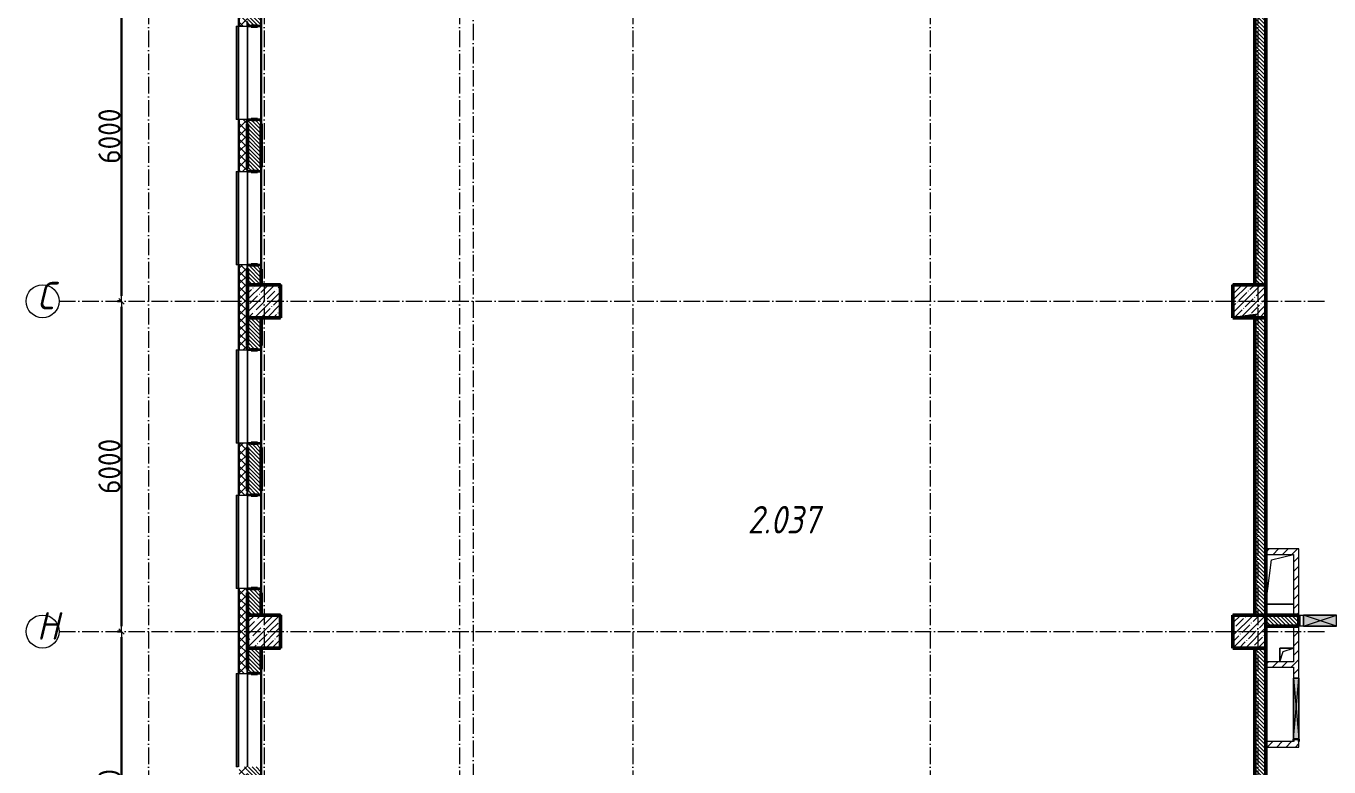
# Model space of a CAD drawing. Header units: millimetres. Extents: x -213536 to 1564669, y -45299 to 942238.
# Drawn here: x 611009 to 634677, y 593765 to 607225 of the extents above; entities that cross this region are included whole.
import ezdxf

# ---------------------------------------------------------------- set-up
doc = ezdxf.new("R2010")
doc.units = ezdxf.units.MM
doc.linetypes.add('50_200_ШТРИХ_1Т_ш5_п1_п1_', pattern=[700, 500, -100, 0, -100])
for name, color, linetype, lineweight in [('3.1) ЖБ окна 1.2 м', 102, 'Continuous', 30), ('8.1)', 2, 'Continuous', 50), ('8.2)', 3, 'Continuous', 50), ('8.3)', 5, 'Continuous', 50), ('8.4)', 6, 'Continuous', 50), ('A-____-____-DIMS', 7, 'Continuous', 9), ('A-DETL-GENF-OTLN', 7, 'Continuous', 9), ('A-FLOR-____-OTLN', 7, 'Continuous', 9), ('A-GENM-____-MCUT', 7, 'Continuous', 25), ('A-GENM-____-OTLN', 7, 'Continuous', 9), ('A-GENM-____-OTLN-1', 7, 'Continuous', 25), ('A-GLAZ-____-OTLN', 7, 'Continuous', 9), ('A-WALL-____-MCUT-2', 7, 'Continuous', 50), ('A-WALL-____-MCUT-3', 7, 'Continuous', 9), ('A-WALL-____-OTLN', 7, 'Continuous', 9), ('A-WALL-____-PATT-1', 7, 'Continuous', 9), ('A-WALL-FNSH-MCUT-1', 7, 'Continuous', 9), ('I-WALL-____-OTLN', 7, 'Continuous', 9), ('S-COLS-____-MCUT', 7, 'Continuous', 50), ('S-COLS-____-OTLN', 7, 'Continuous', 9), ('S-GRID-____-IDEN', 7, 'Continuous', 9), ('S-GRID-____-OTLN-1', 7, '50_200_ШТРИХ_1Т_ш5_п1_п1_', 9), ('Марки помещений', 7, 'Continuous', 9)]:
    doc.layers.add(name, color=color, linetype=linetype, lineweight=lineweight)
doc.layers.add('A-GLAZ-____-OTLN-1', color=7, linetype='Continuous', lineweight=9, true_color=0xc0c0c0)
doc.styles.add('ISOCPEUR_I', font='isocpeui.ttf', dxfattribs={"width": 0.9, "height": 2.5})
doc.styles.add('ISOCPEUR_I_3', font='isocpeui.ttf', dxfattribs={"width": 0.85, "height": 2.2})
doc.styles.add('СПДС', font='isocpeur.ttf', dxfattribs={"width": 0.9})
doc.dimstyles.new('Размера А3', dxfattribs={"dimtxt": 200, "dimasz": 100, "dimexe": 70, "dimexo": 100, "dimgap": 20, "dimtad": 1, "dimdec": 0, "dimrnd": 10, "dimzin": 0, "dimdsep": 46, "dimtxsty": 'СПДС', "dimblk": 'ARROWHEAD_6', "dimcen": 1, "dimclrd": 256, "dimclre": 256, "dimclrt": 256, "dimazin": 0, "dimtfac": 1, "dimtdec": 0, "dimtmove": 2, "dimatfit": 3, "dimfxl": 1, "dimtolj": 1, "dimtzin": 0, "dimarcsym": 0})
pattern_1 = [(135, (544282.637, 571544.04), (-35.35534, -35.35534), [])]
pattern_2 = [(45, (544282.64, 571544.04), (-84.85281, 84.85281), [])]

# ---------------------------------------------------------------- blocks, each defined once
blk = doc.blocks.new('BSC_Колонна _Прямоугольная - 600х600-V10-АР1_План отверстий 2 этажа в осях 1-64_А-ГГ')
at = {"layer": 'S-COLS-____-OTLN'}
h = blk.add_hatch(dxfattribs=at)
h.set_pattern_fill('FP_38', color=256, style=0, pattern_type=2)
h.set_pattern_definition([(45, (-71050, -30681.04), (-114.04925, 114.04925), []), (45, (-70935.95, -30681.04), (-114.04925, 114.04925), [201.613, -40.323, 3.353, -36.97])])
h.paths.add_polyline_path([(-300, -300), (300, -300), (300, 300), (-300, 300)], flags=0)
at = {"layer": 'S-COLS-____-MCUT'}
for p, q in [((300, 300), (-300, 300)), ((-300, 300), (-300, -300)), ((300, -300), (300, 300)), ((-300, -300), (300, -300))]:
    blk.add_line(p, q, dxfattribs=at)
blk = doc.blocks.new('BSC_Колонна _Прямоугольная - 600х600-V11-АР1_План отверстий 2 этажа в осях 1-64_А-ГГ')
at = {"layer": 'S-COLS-____-OTLN'}
h = blk.add_hatch(dxfattribs=at)
h.set_pattern_fill('FP_39', color=256, style=0, pattern_type=2)
h.set_pattern_definition([(45, (-71050, -24681.04), (-114.04925, 114.04925), []), (45, (-70935.95, -24681.04), (-114.04925, 114.04925), [201.613, -40.323, 3.353, -36.97])])
h.paths.add_polyline_path([(-300, -300), (300, -300), (300, 300), (-300, 300), (-300, 135)], flags=0)
at = {"layer": 'S-COLS-____-MCUT'}
for p, q in [((300, 300), (-300, 300)), ((-300, 300), (-300, -300)), ((300, -300), (300, 300)), ((-300, -300), (300, -300))]:
    blk.add_line(p, q, dxfattribs=at)
blk = doc.blocks.new('BSC_Колонна _Прямоугольная - 600х600-V13-АР1_План отверстий 2 этажа в осях 1-64_А-ГГ')
at = {"layer": 'S-COLS-____-OTLN'}
h = blk.add_hatch(dxfattribs=at)
h.set_pattern_fill('FP_42', color=256, style=0, pattern_type=2)
h.set_pattern_definition([(45, (-88950, -30681.04), (-114.04925, 114.04925), []), (45, (-88835.95, -30681.04), (-114.04925, 114.04925), [201.613, -40.323, 3.353, -36.97])])
h.paths.add_polyline_path([(-300, -300), (300, -300), (300, 300), (-300, 300)], flags=0)
at = {"layer": 'S-COLS-____-MCUT'}
for p, q in [((300, 300), (-300, 300)), ((-300, 300), (-300, -300)), ((300, -300), (300, 300)), ((-300, -300), (300, -300))]:
    blk.add_line(p, q, dxfattribs=at)
blk = doc.blocks.new('BSC_Колонна _Прямоугольная - 600х600-V14-АР1_План отверстий 2 этажа в осях 1-64_А-ГГ')
at = {"layer": 'S-COLS-____-OTLN'}
h = blk.add_hatch(dxfattribs=at)
h.set_pattern_fill('FP_43', color=256, style=0, pattern_type=2)
h.set_pattern_definition([(45, (-88950, -24681.04), (-114.04925, 114.04925), []), (45, (-88835.95, -24681.04), (-114.04925, 114.04925), [201.613, -40.323, 3.353, -36.97])])
h.paths.add_polyline_path([(-300, -300), (300, -300), (300, 300), (-300, 300), (-300, 135)], flags=0)
at = {"layer": 'S-COLS-____-MCUT'}
for p, q in [((300, 300), (-300, 300)), ((-300, 300), (-300, -300)), ((300, -300), (300, 300)), ((-300, -300), (300, -300))]:
    blk.add_line(p, q, dxfattribs=at)
blk = doc.blocks.new('Фахверк_СКБ_Уголок - 250_2700-27497298-АР1_План отверстий 2 этажа в осях 1-64_А-ГГ')
at = {"layer": 'A-GENM-____-MCUT'}
for p, q in [((200, 181), (125, 181)), ((125, 181), (125, 106)), ((125, 106), (131, 106)), ((131, 106), (131, 175)), ((131, 175), (200, 175)), ((200, 175), (200, 181)), ((131, -6), (125, -6)), ((125, -6), (125, -81)), ((125, -81), (200, -81)), ((131, -75), (131, -6)), ((200, -75), (131, -75)), ((200, -81), (200, -75))]:
    blk.add_line(p, q, dxfattribs=at)
blk = doc.blocks.new('AR_Отверстие прямоугольное _в плите_ - AR_Отверстие прямоугольное _в плите_-30552785-АР1_План отверстий 2 этажа в осях 1-64_А-ГГ')
at = {"layer": 'A-GENM-____-OTLN'}
for p, q in [((-250, -450), (-150, 350)), ((-150, 350), (250, 450)), ((-250, -450), (250, -450))]:
    blk.add_line(p, q, dxfattribs=at)
blk = doc.blocks.new('AR_Отверстие прямоугольное _в плите_ - AR_Отверстие прямоугольное _в плите_-V176-АР1_План отверстий 2 этажа в осях 1-64_А-ГГ')
at = {"layer": 'A-GENM-____-OTLN'}
for p, q in [((125, 125), (-125, 125)), ((-125, 125), (-125, -125)), ((-125, -125), (-63, 63)), ((-63, 63), (125, 125))]:
    blk.add_line(p, q, dxfattribs=at)
blk = doc.blocks.new('Отлив_СКБ - Отлив витража_СФТК-31883956-АР1_План отверстий 2 этажа в осях 1-64_А-ГГ')
at = {"layer": 'A-GLAZ-____-OTLN-1'}
for points in [[(0, 3), (0, 2), (1700, 3), (1700, 37), (0, 37)], [(0, 2), (0, 0), (1700, 0), (1700, 2)]]:
    blk.add_hatch(color=256, dxfattribs=at).paths.add_polyline_path(points, flags=0)
at = {"layer": 'A-GLAZ-____-OTLN'}
for p, q in [((0, 3), (0, 37)), ((1700, 37), (0, 37)), ((0, 2), (1700, 2)), ((1700, 37), (1700, 3)), ((1700, 0), (0, 0))]:
    blk.add_line(p, q, dxfattribs=at)
blk = doc.blocks.new('154_Фахверк_СКБ_Швеллер - Тип_100_3960_зеркало-V199-АР1_План отверстий 2 этажа в осях 1-64_А-ГГ')
at = {"layer": 'A-GENM-____-MCUT'}
for p, q in [((175, 50), (125, 50)), ((128, 47), (175, 47)), ((128, -47), (128, 47)), ((175, 47), (175, 50)), ((125, -50), (175, -50)), ((175, -47), (128, -47)), ((175, -50), (175, -47))]:
    blk.add_line(p, q, dxfattribs=at)
blk = doc.blocks.new('AR_Отверстие прямоугольное _в стене_ - AR_Отверстие прямоугольное _в стене__ЭОМ-36813478-АР1_План отверстий 2 этажа в осях 1-64_А-ГГ')
at = {"layer": 'A-GLAZ-____-OTLN'}
blk.add_hatch(color=256, dxfattribs=at).paths.add_polyline_path([(300, 100), (-300, 100), (-300, -100), (300, -100), (300, 65)], flags=0)
at = {"layer": 'A-DETL-GENF-OTLN'}
for p, q in [((-300, -100), (-300, 100)), ((-300, 100), (300, 100)), ((300, 100), (-300, -100)), ((-300, 100), (300, -100)), ((300, 100), (-300, 100)), ((-300, 100), (-300, -100)), ((300, 100), (300, -100)), ((300, -100), (300, 100)), ((300, -100), (-300, -100)), ((-300, -100), (300, -100))]:
    blk.add_line(p, q, dxfattribs=at)
blk = doc.blocks.new('AR_Отверстие прямоугольное _в стене_ - AR_Отверстие прямоугольное _в стене__ОВ-36943067-АР1_План отверстий 2 этажа в осях 1-64_А-ГГ')
at = {"layer": 'A-GLAZ-____-OTLN'}
blk.add_hatch(color=256, dxfattribs=at).paths.add_polyline_path([(-550, -50), (550, -50), (550, 50), (-550, 50)], flags=0)
at = {"layer": 'A-DETL-GENF-OTLN'}
for p, q in [((-550, -50), (-550, 50)), ((-550, 50), (550, 50)), ((550, 50), (-550, -50)), ((-550, 50), (550, -50)), ((550, 50), (-550, 50)), ((-550, 50), (-550, -50)), ((550, 50), (550, -50)), ((550, -50), (550, 50)), ((550, -50), (-550, -50)), ((-550, -50), (550, -50))]:
    blk.add_line(p, q, dxfattribs=at)
blk = doc.blocks.new('Ось сетки - Круг_Ø6_00__ISO-2_5_0_9K_-25732049-АР1_План отверстий 2 этажа в осях 1-64_А-ГГ')
at = {"layer": 'S-GRID-____-IDEN'}
blk.add_circle((0, 0), 3, dxfattribs=at)
blk = doc.blocks.new('ARROWHEAD_6')
at = {"color": 0, "linetype": 'Continuous'}
for p, q in [((0, 0), (-1, 0)), ((-0.5, -0.5), (0.5, 0.5))]:
    blk.add_line(p, q, dxfattribs=at)
blk = doc.blocks.new('*D5499')
at = {"layer": 'A-____-____-DIMS', "lineweight": -2, "transparency": 16777216}
for p, q in [((52875, 495697), (52799, 495697)), ((52869, 495597), (52869, 489797)), ((52875, 489697), (52799, 489697))]:
    blk.add_line(p, q, dxfattribs=at)
at = {"layer": 'Defpoints', "color": 0, "lineweight": 30, "transparency": 16777216}
for p in [(52975, 495697), (52869, 489697), (52975, 489697)]:
    blk.add_point(p, dxfattribs=at)
at = {"layer": 'A-____-____-DIMS', "lineweight": -2, "transparency": 16777216, "xscale": 100, "yscale": 100, "zscale": 100}
for p, rotation in [((52869, 495697), 90), ((52869, 489697), 270)]:
    blk.add_blockref('ARROWHEAD_6', p, dxfattribs=dict(at, rotation=rotation))
at = {"layer": 'A-____-____-DIMS', "transparency": 16777216, "insert": (52649, 492697), "char_height": 400, "attachment_point": 5, "rotation": 90, "style": 'СПДС'}
blk.add_mtext('\\A1;6000', dxfattribs=at)
blk = doc.blocks.new('*D5500')
at = {"layer": 'A-____-____-DIMS', "lineweight": -2, "transparency": 16777216}
for p, q in [((52875, 489697), (52799, 489697)), ((52869, 489597), (52869, 483797)), ((52875, 483697), (52799, 483697))]:
    blk.add_line(p, q, dxfattribs=at)
at = {"layer": 'Defpoints', "color": 0, "lineweight": 30, "transparency": 16777216}
for p in [(52975, 489697), (52869, 483697), (52975, 483697)]:
    blk.add_point(p, dxfattribs=at)
at = {"layer": 'A-____-____-DIMS', "lineweight": -2, "transparency": 16777216, "xscale": 100, "yscale": 100, "zscale": 100}
for p, rotation in [((52869, 489697), 90), ((52869, 483697), 270)]:
    blk.add_blockref('ARROWHEAD_6', p, dxfattribs=dict(at, rotation=rotation))
at = {"layer": 'A-____-____-DIMS', "transparency": 16777216, "insert": (52649, 486697), "char_height": 400, "attachment_point": 5, "rotation": 90, "style": 'СПДС'}
blk.add_mtext('\\A1;6000', dxfattribs=at)
blk = doc.blocks.new('*D5501')
at = {"layer": 'A-____-____-DIMS', "lineweight": -2, "transparency": 16777216}
for p, q in [((52875, 483697), (52799, 483697)), ((52869, 483597), (52869, 477797)), ((52875, 477697), (52799, 477697))]:
    blk.add_line(p, q, dxfattribs=at)
at = {"layer": 'Defpoints', "color": 0, "lineweight": 30, "transparency": 16777216}
for p in [(52975, 483697), (52869, 477697), (52975, 477697)]:
    blk.add_point(p, dxfattribs=at)
at = {"layer": 'A-____-____-DIMS', "lineweight": -2, "transparency": 16777216, "xscale": 100, "yscale": 100, "zscale": 100}
for p, rotation in [((52869, 483697), 90), ((52869, 477697), 270)]:
    blk.add_blockref('ARROWHEAD_6', p, dxfattribs=dict(at, rotation=rotation))
at = {"layer": 'A-____-____-DIMS', "transparency": 16777216, "insert": (52649, 480697), "char_height": 400, "attachment_point": 5, "rotation": 90, "style": 'СПДС'}
blk.add_mtext('\\A1;6000', dxfattribs=at)
blk = doc.blocks.new('2этаж')
at = {"layer": 'S-GRID-____-OTLN-1', "color": 251, "ltscale": 0.6, "true_color": 0x636466}
for p, q in [((53358.3, 508896.9), (53358.3, 454533.3)), ((55458.3, 508896.9), (55458.3, 454750.2)), ((59008.3, 508896.9), (59008.3, 470347)), ((62158.3, 508896.9), (62158.3, 467585.8)), ((67558.3, 508896.9), (67558.3, 470838.7)), ((73508.3, 508896.9), (73508.3, 454533.3)), ((59258.3, 508602.1), (59258.3, 470347)), ((51735.1, 489697), (74727.1, 489697)), ((51735.1, 483697), (74727.1, 483697))]:
    blk.add_line(p, q, dxfattribs=at)
at = {"layer": 'S-GRID-____-IDEN', "char_height": 500, "attachment_point": 1, "style": 'ISOCPEUR_I'}
for s, insert, width in [('\\fISOCPEUR|b0|i1|c204|p34|;\\W.9;С', (51341.6, 490049.4), 202.025), ('\\fISOCPEUR|b0|i1|c204|p34|;\\W.9;Н', (51332.6, 484049.4), 223.671)]:
    blk.add_mtext(s, dxfattribs=dict(at, insert=insert, width=width))
at = {"layer": 'A-____-____-DIMS'}
for base, p1, p2, picture, middle in [((52868.7, 489697), (52974.8, 495697), (52974.8, 489697), '*D5499', (52648.7, 492697)), ((52868.7, 483697), (52974.8, 489697), (52974.8, 483697), '*D5500', (52648.7, 486697)), ((52868.7, 477697), (52974.8, 483697), (52974.8, 477697), '*D5501', (52648.7, 480697))]:
    dim = blk.add_linear_dim(base=base, p1=p1, p2=p2, angle=90, dimstyle='Размера А3', override={"dimtxt": 400}, dxfattribs=at)
    dim.commit()
    dim.dimension.update_dxf_attribs({"geometry": picture, "text_midpoint": middle})

msp = doc.modelspace()

# ---------------------------------------------------------------- hatches: boundary and pattern name
at = {"layer": 'A-WALL-____-PATT-1'}
h = msp.add_hatch(dxfattribs=at)
h.set_pattern_fill('FP_1', color=256, style=0, pattern_type=2)
h.set_pattern_definition([(45, (544282.64, 571544.04), (-70.71068, 70.71068), []), (135, (544282.64, 571544.04), (-70.71068, -70.71068), [])])
h.paths.add_polyline_path([(614882.6, 583875.1), (615032.6, 583875.1), (615032.6, 585170.1), (615026.6, 585170.1), (615026.6, 585245.1), (614882.6, 585245.1)], flags=0)
h.paths.add_polyline_path([(615026.6, 586945.1), (615026.6, 587020.1), (615032.6, 587020.1), (615032.6, 587810.1), (615026.6, 587810.1), (615026.6, 587885.1), (614882.6, 587885.1), (614882.6, 586945.1), (614967.5, 586945.1)], flags=0)
h.paths.add_polyline_path([(614967.5, 589585.1), (615026.6, 589585.1), (615026.6, 589660.1), (615032.6, 589660.1), (615032.6, 591050.1), (615026.6, 591050.1), (615026.6, 591125.1), (614882.6, 591125.1), (614882.6, 589585.1)], flags=0)
h.paths.add_polyline_path([(615026.6, 592825.1), (615026.6, 592900.1), (615032.6, 592900.1), (615032.6, 593690.1), (615026.6, 593690.1), (615026.6, 593765.1), (614882.6, 593765.1), (614882.6, 592825.1), (614967.5, 592825.1)], flags=0)
h.paths.add_polyline_path([(614967.5, 595465.1), (615026.6, 595465.1), (615026.6, 595540.1), (615032.6, 595540.1), (615032.6, 596930.1), (615026.6, 596930.1), (615026.6, 597005.1), (614882.6, 597005.1), (614882.6, 595465.1)], flags=0)
h.paths.add_polyline_path([(614967.5, 598705.1), (615026.6, 598705.1), (615026.6, 598780.1), (615032.6, 598780.1), (615032.6, 599570.1), (615026.6, 599570.1), (615026.6, 599645.1), (614882.6, 599645.1), (614882.6, 598705.1)], flags=0)
h.paths.add_polyline_path([(615026.6, 601345.1), (615026.6, 601420.1), (615032.6, 601420.1), (615032.6, 602810.1), (615026.6, 602810.1), (615026.6, 602885.1), (614882.6, 602885.1), (614882.6, 601345.1), (614967.5, 601345.1)], flags=0)
h.paths.add_polyline_path([(615026.6, 604585.1), (615026.6, 604660.1), (615032.6, 604660.1), (615032.6, 605450.1), (615026.6, 605450.1), (615026.6, 605525.1), (614882.6, 605525.1), (614882.6, 604585.1), (614967.5, 604585.1)], flags=0)
h.paths.add_polyline_path([(614967.5, 607225.1), (615026.6, 607225.1), (615026.6, 607300.1), (615032.6, 607300.1), (615032.6, 608690.1), (615026.6, 608690.1), (615026.6, 608765.1), (614882.6, 608765.1), (614882.6, 607225.1)], flags=0)
h.paths.add_polyline_path([(614967.5, 610465.1), (615026.6, 610465.1), (615026.6, 610540.1), (615032.6, 610540.1), (615032.6, 611330.1), (615026.6, 611330.1), (615026.6, 611405.1), (614882.6, 611405.1), (614882.6, 610465.1)], flags=0)
h.paths.add_polyline_path([(615026.6, 613105.1), (615026.6, 613180.1), (615032.6, 613180.1), (615032.6, 614625.1), (614882.6, 614625.1), (614882.6, 613105.1), (614967.5, 613105.1)], flags=0)
h = msp.add_hatch(dxfattribs=at)
h.set_pattern_fill('FP_6', color=256, style=0, pattern_type=2)
h.set_pattern_definition(pattern_1)
h.paths.add_polyline_path([(615282.6, 602525.1), (615282.6, 602879.1), (615213.6, 602879.1), (615213.6, 602885.1), (615101.6, 602885.1), (615101.6, 602879.1), (615032.6, 602879.1), (615032.6, 602525.1), (615213.6, 602525.1)], flags=0)
h.paths.add_polyline_path([(615101.6, 604585.1), (615213.6, 604585.1), (615213.6, 604591.1), (615282.6, 604591.1), (615282.6, 605519.1), (615213.6, 605519.1), (615213.6, 605525.1), (615101.6, 605525.1), (615101.6, 605519.1), (615032.6, 605519.1), (615032.6, 604591.1), (615101.6, 604591.1)], flags=0)
h.paths.add_polyline_path([(615213.6, 607225.1), (615213.6, 607231.1), (615282.6, 607231.1), (615282.6, 607925.1), (615032.6, 607925.1), (615032.6, 607231.1), (615101.6, 607231.1), (615101.6, 607225.1)], flags=0)
h = msp.add_hatch(dxfattribs=at)
h.set_pattern_fill('FP_6', color=256, style=0, pattern_type=2)
h.set_pattern_definition(pattern_1)
h.paths.add_polyline_path([(633532.6, 602525.1), (633532.6, 607925.1), (633332.6, 607925.1), (633332.6, 602525.1)], flags=0)
h = msp.add_hatch(dxfattribs=at)
h.set_pattern_fill('FP_6', color=256, style=0, pattern_type=2)
h.set_pattern_definition(pattern_1)
h.paths.add_polyline_path([(615101.6, 596525.1), (615282.6, 596525.1), (615282.6, 596999.1), (615213.6, 596999.1), (615213.6, 597005.1), (615101.6, 597005.1), (615101.6, 596999.1), (615032.6, 596999.1), (615032.6, 596525.1)], flags=0)
h.paths.add_polyline_path([(615101.6, 598705.1), (615213.6, 598705.1), (615213.6, 598711.1), (615282.6, 598711.1), (615282.6, 599639.1), (615213.6, 599639.1), (615213.6, 599645.1), (615101.6, 599645.1), (615101.6, 599639.1), (615032.6, 599639.1), (615032.6, 598711.1), (615101.6, 598711.1)], flags=0)
h.paths.add_polyline_path([(615213.6, 601345.1), (615213.6, 601351.1), (615282.6, 601351.1), (615282.6, 601925.1), (615032.6, 601925.1), (615032.6, 601351.1), (615101.6, 601351.1), (615101.6, 601345.1)], flags=0)
h = msp.add_hatch(dxfattribs=at)
h.set_pattern_fill('FP_6', color=256, style=0, pattern_type=2)
h.set_pattern_definition(pattern_1)
h.paths.add_polyline_path([(633532.6, 596525.1), (633532.6, 601925.1), (633332.6, 601925.1), (633332.6, 596525.1)], flags=0)
h = msp.add_hatch(dxfattribs=at)
h.set_pattern_fill('FP_4', color=256, style=0, pattern_type=2)
h.set_pattern_definition(pattern_2)
h.paths.add_polyline_path([(634032.6, 597625.1), (634132.6, 597625.1), (634132.6, 597725.1), (633532.6, 597725.1), (633532.6, 597625.1)], flags=0)
h = msp.add_hatch(dxfattribs=at)
h.set_pattern_fill('FP_4', color=256, style=0, pattern_type=2)
h.set_pattern_definition(pattern_2)
h.paths.add_polyline_path([(634132.6, 596525.1), (634132.6, 597625.1), (634032.6, 597625.1), (634032.6, 596525.1)], flags=0)
h = msp.add_hatch(dxfattribs=at)
h.set_pattern_fill('FP_6', color=256, style=0, pattern_type=2)
h.set_pattern_definition(pattern_1)
h.paths.add_polyline_path([(634132.6, 596325.1), (634132.6, 596525.1), (633532.6, 596525.1), (633532.6, 596325.1)], flags=0)
h = msp.add_hatch(dxfattribs=at)
h.set_pattern_fill('FP_4', color=256, style=0, pattern_type=2)
h.set_pattern_definition(pattern_2)
h.paths.add_polyline_path([(634035.6, 594225.1), (634129.6, 594225.1), (634129.2, 594272.1), (634035.6, 594272.1)], flags=0)
h.paths.add_polyline_path([(634032.6, 595375.1), (634132.6, 595375.1), (634132.6, 596325.1), (634032.6, 596325.1), (634032.6, 595575.1)], flags=0)
h = msp.add_hatch(dxfattribs=at)
h.set_pattern_fill('FP_6', color=256, style=0, pattern_type=2)
h.set_pattern_definition(pattern_1)
h.paths.add_polyline_path([(615282.6, 590525.1), (615282.6, 591119.1), (615213.6, 591119.1), (615213.6, 591125.1), (615101.6, 591125.1), (615101.6, 591119.1), (615032.6, 591119.1), (615032.6, 590525.1), (615101.6, 590525.1)], flags=0)
h.paths.add_polyline_path([(615213.6, 592825.1), (615213.6, 592831.1), (615282.6, 592831.1), (615282.6, 593759.1), (615213.6, 593759.1), (615213.6, 593765.1), (615101.6, 593765.1), (615101.6, 593759.1), (615032.6, 593759.1), (615032.6, 592831.1), (615101.6, 592831.1), (615101.6, 592825.1)], flags=0)
h.paths.add_polyline_path([(615213.6, 595465.1), (615213.6, 595471.1), (615282.6, 595471.1), (615282.6, 595925.1), (615032.6, 595925.1), (615032.6, 595471.1), (615101.6, 595471.1), (615101.6, 595465.1)], flags=0)
h = msp.add_hatch(dxfattribs=at)
h.set_pattern_fill('FP_6', color=256, style=0, pattern_type=2)
h.set_pattern_definition(pattern_1)
h.paths.add_polyline_path([(633532.6, 590525.1), (633532.6, 595925.1), (633332.6, 595925.1), (633332.6, 590525.1)], flags=0)
h = msp.add_hatch(dxfattribs=at)
h.set_pattern_fill('FP_4', color=256, style=0, pattern_type=2)
h.set_pattern_definition(pattern_2)
h.paths.add_polyline_path([(634032.6, 595575.1), (634032.6, 595675.1), (633532.6, 595675.1), (633532.6, 595575.1)], flags=0)
h = msp.add_hatch(dxfattribs=at)
h.set_pattern_fill('FP_4', color=256, style=0, pattern_type=2)
h.set_pattern_definition(pattern_2)
h.paths.add_polyline_path([(634132.6, 594125.1), (634132.6, 594225.1), (633532.6, 594225.1), (633532.6, 594125.1), (634035.6, 594125.1)], flags=0)

# ---------------------------------------------------------------- linework, layer by layer
at = {"layer": '8.1)', "lineweight": 30}
for points in [[(615282.6, 590525.1), (615282.6, 595925.1), (615632.6, 595925.1), (615632.6, 596525.1), (615282.6, 596525.1), (615282.6, 601925.1), (615632.6, 601925.1), (615632.6, 602525.1), (615282.6, 602525.1), (615282.6, 607925.1)], [(633332.6, 607925.1), (633332.6, 602525.1), (632932.6, 602525.1), (632932.6, 601925.1), (633337.6, 601980.9), (633332.6, 596525.1), (632932.6, 596525.4), (632932.6, 595925.1), (633332.6, 595925.1), (633332.6, 590525.1)]]:
    msp.add_lwpolyline(points, dxfattribs=at)
at = {"layer": '8.2)', "lineweight": 30}
for points in [[(615632.6, 584125.1), (615632.6, 584475.1), (615282.6, 584475.1), (615282.6, 589925.1), (615632.6, 589925.1), (615632.6, 590525.1), (615282.6, 590525.1), (615282.6, 595925.1), (615632.6, 595925.1), (615632.6, 596525.1), (615282.6, 596525.1), (615282.6, 601925.1), (615632.6, 601925.1), (615632.6, 602525.1), (615282.6, 602525.1), (615282.6, 607925.1), (615632.6, 607925.1), (615632.6, 608525.1), (615282.6, 608525.1), (615282.6, 613875.1), (615632.6, 613875.1), (615632.6, 614225.1)], [(633332.6, 602525.1), (632932.6, 602525.1), (632932.6, 601925.1), (633337.6, 601980.9)], [(633332.6, 596525.1), (632932.6, 596525.4), (632932.6, 595925.1), (633332.6, 595925.1)]]:
    msp.add_lwpolyline(points, dxfattribs=at)
at = {"layer": '8.3)', "lineweight": 30}
for p, q in [((633332.6, 607925.1), (633332.6, 602525.1)), ((615282.6, 604769.7), (615282.6, 605667.6)), ((615282.6, 602525.1), (615282.6, 602917.1)), ((615282.6, 601551.3), (615282.6, 601925.1)), ((633337.6, 601980.9), (633332.6, 596525.1)), ((615282.6, 598800.8), (615282.6, 599698.8)), ((615282.6, 596525.1), (615282.6, 596948.3)), ((615282.6, 595548), (615282.6, 595925.1)), ((633332.6, 595925.1), (633332.6, 590525.1))]:
    msp.add_line(p, q, dxfattribs=at)
at = {"layer": '8.4)', "lineweight": 30}
for points in [[(615282.6, 590525.1), (615282.6, 595925.1), (615632.6, 595925.1), (615632.6, 596525.1), (615282.6, 596525.1), (615282.6, 601925.1), (615632.6, 601925.1), (615632.6, 602525.1), (615282.6, 602525.1), (615282.6, 607925.1)], [(633332.6, 607925.1), (633332.6, 602525.1), (632932.6, 602525.1), (632932.6, 601925.1), (633337.6, 601980.9), (633332.6, 596525.1), (632932.6, 596525.4), (632932.6, 595925.1), (633332.6, 595925.1), (633332.6, 590525.1)]]:
    msp.add_lwpolyline(points, dxfattribs=at)
at = {"layer": 'A-FLOR-____-OTLN'}
for p, q in [((634032.6, 596725.1), (633532.6, 596725.1)), ((633782.6, 595925.1), (634032.6, 595925.1)), ((633782.6, 595675.1), (633782.6, 595925.1))]:
    msp.add_line(p, q, dxfattribs=at)
at = {"layer": 'A-WALL-____-MCUT-2'}
for p, q in [((633332.6, 607925.1), (633332.6, 602525.1)), ((633532.6, 602525.1), (633532.6, 607925.1)), ((615101.6, 607225.1), (615213.6, 607225.1)), ((615032.6, 604660.1), (615032.6, 605450.1)), ((615032.6, 605450.1), (615032.6, 604660.1)), ((615213.6, 605525.1), (615101.6, 605525.1)), ((615282.6, 604660.1), (615282.6, 605450.1)), ((615101.6, 604585.1), (615213.6, 604585.1)), ((615213.6, 602885.1), (615101.6, 602885.1)), ((615032.6, 602525.1), (615032.6, 602810.1)), ((615032.6, 602810.1), (615032.6, 602525.1)), ((615282.6, 602525.1), (615282.6, 602810.1)), ((615032.6, 601420.1), (615032.6, 601925.1)), ((615032.6, 601925.1), (615032.6, 601420.1)), ((615282.6, 601420.1), (615282.6, 601925.1)), ((633332.6, 601925.1), (633332.6, 596525.1)), ((633532.6, 596525.1), (633532.6, 601925.1)), ((615101.6, 601345.1), (615213.6, 601345.1)), ((615032.6, 598780.1), (615032.6, 599570.1)), ((615032.6, 599570.1), (615032.6, 598780.1)), ((615213.6, 599645.1), (615101.6, 599645.1)), ((615282.6, 598780.1), (615282.6, 599570.1)), ((615101.6, 598705.1), (615213.6, 598705.1)), ((615032.6, 596525.1), (615032.6, 596930.1)), ((615032.6, 596930.1), (615032.6, 596525.1)), ((615213.6, 597005.1), (615101.6, 597005.1)), ((615282.6, 596525.1), (615282.6, 596930.1)), ((634132.6, 596525.1), (633532.6, 596525.1)), ((634132.6, 596325.1), (634132.6, 596525.1)), ((633532.6, 596325.1), (634132.6, 596325.1)), ((615032.6, 595540.1), (615032.6, 595925.1)), ((615032.6, 595925.1), (615032.6, 595540.1)), ((615282.6, 595540.1), (615282.6, 595925.1)), ((633332.6, 595925.1), (633332.6, 590525.1)), ((633532.6, 590525.1), (633532.6, 595925.1)), ((615101.6, 595465.1), (615213.6, 595465.1))]:
    msp.add_line(p, q, dxfattribs=at)
at = {"layer": 'A-WALL-____-MCUT-3'}
for p, q in [((614870.6, 608765.1), (614870.6, 607225.1)), ((614875.6, 608765.1), (614875.6, 607225.1)), ((614882.6, 608765.1), (614882.6, 607225.1)), ((614882.6, 607225.1), (615026.6, 607225.1)), ((614870.6, 605525.1), (614870.6, 604585.1)), ((614875.6, 605525.1), (614875.6, 604585.1)), ((615026.6, 605525.1), (614882.6, 605525.1)), ((614882.6, 605525.1), (614882.6, 604585.1)), ((614882.6, 604585.1), (615026.6, 604585.1)), ((614870.6, 602885.1), (614870.6, 601345.1)), ((614875.6, 602885.1), (614875.6, 601345.1)), ((615026.6, 602885.1), (614882.6, 602885.1)), ((614882.6, 602885.1), (614882.6, 601345.1)), ((614882.6, 601345.1), (615026.6, 601345.1)), ((614870.6, 599645.1), (614870.6, 598705.1)), ((614875.6, 599645.1), (614875.6, 598705.1)), ((615026.6, 599645.1), (614882.6, 599645.1)), ((614882.6, 599645.1), (614882.6, 598705.1)), ((614882.6, 598705.1), (615026.6, 598705.1)), ((614870.6, 597005.1), (614870.6, 595465.1)), ((614875.6, 597005.1), (614875.6, 595465.1)), ((615026.6, 597005.1), (614882.6, 597005.1)), ((614882.6, 597005.1), (614882.6, 595465.1)), ((614882.6, 595465.1), (615026.6, 595465.1))]:
    msp.add_line(p, q, dxfattribs=at)
at = {"layer": 'A-WALL-____-OTLN'}
for p, q in [((615032.6, 607225.1), (615032.6, 605525.1)), ((615032.6, 605525.1), (615032.6, 607225.1)), ((615282.6, 607225.1), (615282.6, 605525.1)), ((615032.6, 604585.1), (615032.6, 602885.1)), ((615032.6, 602885.1), (615032.6, 604585.1)), ((615282.6, 604585.1), (615282.6, 602885.1)), ((615032.6, 601345.1), (615032.6, 599645.1)), ((615032.6, 599645.1), (615032.6, 601345.1)), ((615282.6, 601345.1), (615282.6, 599645.1)), ((615032.6, 598705.1), (615032.6, 597005.1)), ((615032.6, 597005.1), (615032.6, 598705.1)), ((615282.6, 598705.1), (615282.6, 597005.1)), ((615032.6, 595465.1), (615032.6, 593765.1)), ((615032.6, 593765.1), (615032.6, 595465.1)), ((615282.6, 595465.1), (615282.6, 593765.1))]:
    msp.add_line(p, q, dxfattribs=at)
at = {"layer": 'A-WALL-FNSH-MCUT-1'}
for p, q in [((614862.6, 608765.1), (614862.6, 607225.1)), ((614862.6, 607225.1), (614882.6, 607225.1)), ((614882.6, 605525.1), (614862.6, 605525.1)), ((614862.6, 605525.1), (614862.6, 604585.1)), ((614862.6, 604585.1), (614882.6, 604585.1)), ((614882.6, 602885.1), (614862.6, 602885.1)), ((614862.6, 602885.1), (614862.6, 601345.1)), ((614862.6, 601345.1), (614882.6, 601345.1)), ((614882.6, 599645.1), (614862.6, 599645.1)), ((614862.6, 599645.1), (614862.6, 598705.1)), ((614862.6, 598705.1), (614882.6, 598705.1)), ((634132.6, 597725.1), (633532.6, 597725.1)), ((633532.6, 597725.1), (633532.6, 597625.1)), ((633532.6, 597625.1), (634032.6, 597625.1)), ((634032.6, 597625.1), (634032.6, 596525.1)), ((634132.6, 596525.1), (634132.6, 597725.1)), ((614882.6, 597005.1), (614862.6, 597005.1)), ((614862.6, 597005.1), (614862.6, 595465.1)), ((634032.6, 596525.1), (634132.6, 596525.1)), ((634032.6, 596325.1), (634032.6, 595675.1)), ((634132.6, 595375.1), (634132.6, 596325.1)), ((634032.6, 595675.1), (633532.6, 595675.1)), ((633532.6, 595675.1), (633532.6, 595575.1)), ((633532.6, 595575.1), (634032.6, 595575.1)), ((634032.6, 595575.1), (634032.6, 595375.1)), ((614862.6, 595465.1), (614882.6, 595465.1)), ((634032.6, 594225.1), (633532.6, 594225.1)), ((633532.6, 594225.1), (633532.6, 594125.1)), ((633532.6, 594125.1), (634132.6, 594125.1)), ((634132.6, 594125.1), (634132.6, 594225.1))]:
    msp.add_line(p, q, dxfattribs=at)
at = {"layer": 'I-WALL-____-OTLN'}
for p, q in [((634132.6, 596525.1), (634212.6, 596525.1)), ((634212.6, 596325.1), (634132.6, 596325.1))]:
    msp.add_line(p, q, dxfattribs=at)

# ---------------------------------------------------------------- block references
at = {"layer": '3.1) ЖБ окна 1.2 м'}
msp.add_blockref('2этаж', (559874.3, 112528.1), dxfattribs=at)
at = {"layer": 'A-GENM-____-OTLN'}
for name, p in [('AR_Отверстие прямоугольное _в плите_ - AR_Отверстие прямоугольное _в плите_-30552785-АР1_План отверстий 2 этажа в осях 1-64_А-ГГ', (633782.6, 597175.1)), ('AR_Отверстие прямоугольное _в плите_ - AR_Отверстие прямоугольное _в плите_-V176-АР1_План отверстий 2 этажа в осях 1-64_А-ГГ', (633907.6, 595800.1))]:
    msp.add_blockref(name, p, dxfattribs=at)
at = {"layer": 'A-GENM-____-OTLN-1'}
for name, p, rotation in [('Фахверк_СКБ_Уголок - 250_2700-27497298-АР1_План отверстий 2 этажа в осях 1-64_А-ГГ', (615207.6, 607100.1), 89.99999999999991), ('Фахверк_СКБ_Уголок - 250_2700-27497298-АР1_План отверстий 2 этажа в осях 1-64_А-ГГ', (615107.6, 605650.1), 269.9999999999999), ('Фахверк_СКБ_Уголок - 250_2700-27497298-АР1_План отверстий 2 этажа в осях 1-64_А-ГГ', (615207.6, 604460.1), 89.99999999999991), ('Фахверк_СКБ_Уголок - 250_2700-27497298-АР1_План отверстий 2 этажа в осях 1-64_А-ГГ', (615107.6, 603010.1), 269.9999999999999), ('Фахверк_СКБ_Уголок - 250_2700-27497298-АР1_План отверстий 2 этажа в осях 1-64_А-ГГ', (615207.6, 601220.1), 89.99999999999991), ('Фахверк_СКБ_Уголок - 250_2700-27497298-АР1_План отверстий 2 этажа в осях 1-64_А-ГГ', (615107.6, 599770.1), 269.9999999999999), ('Фахверк_СКБ_Уголок - 250_2700-27497298-АР1_План отверстий 2 этажа в осях 1-64_А-ГГ', (615207.6, 598580.1), 89.99999999999991), ('Фахверк_СКБ_Уголок - 250_2700-27497298-АР1_План отверстий 2 этажа в осях 1-64_А-ГГ', (615107.6, 597130.1), 269.9999999999999), ('Фахверк_СКБ_Уголок - 250_2700-27497298-АР1_План отверстий 2 этажа в осях 1-64_А-ГГ', (615207.6, 595340.1), 89.99999999999991), ('154_Фахверк_СКБ_Швеллер - Тип_100_3960_зеркало-V199-АР1_План отверстий 2 этажа в осях 1-64_А-ГГ', (634082.6, 594400.1), 269.9999999999996)]:
    msp.add_blockref(name, p, dxfattribs=dict(at, rotation=rotation))
at = {"layer": 'A-GLAZ-____-OTLN'}
for name, p, rotation in [('Отлив_СКБ - Отлив витража_СФТК-31883956-АР1_План отверстий 2 этажа в осях 1-64_А-ГГ', (614865.6, 605525.1), 90), ('Отлив_СКБ - Отлив витража_СФТК-31883956-АР1_План отверстий 2 этажа в осях 1-64_А-ГГ', (614865.6, 602885.1), 90), ('Отлив_СКБ - Отлив витража_СФТК-31883956-АР1_План отверстий 2 этажа в осях 1-64_А-ГГ', (614865.6, 599645.1), 90), ('Отлив_СКБ - Отлив витража_СФТК-31883956-АР1_План отверстий 2 этажа в осях 1-64_А-ГГ', (614865.6, 597005.1), 90), ('AR_Отверстие прямоугольное _в стене_ - AR_Отверстие прямоугольное _в стене__ЭОМ-36813478-АР1_План отверстий 2 этажа в осях 1-64_А-ГГ', (634512.6, 596425.1), 180), ('Отлив_СКБ - Отлив витража_СФТК-31883956-АР1_План отверстий 2 этажа в осях 1-64_А-ГГ', (614865.6, 593765.1), 90), ('AR_Отверстие прямоугольное _в стене_ - AR_Отверстие прямоугольное _в стене__ОВ-36943067-АР1_План отверстий 2 этажа в осях 1-64_А-ГГ', (634082.6, 594825.1), 89.99999999999962)]:
    msp.add_blockref(name, p, dxfattribs=dict(at, rotation=rotation))
at = {"layer": 'S-COLS-____-OTLN'}
for name, p in [('BSC_Колонна _Прямоугольная - 600х600-V10-АР1_План отверстий 2 этажа в осях 1-64_А-ГГ', (615332.6, 602225.1)), ('BSC_Колонна _Прямоугольная - 600х600-V13-АР1_План отверстий 2 этажа в осях 1-64_А-ГГ', (633232.6, 602225.1)), ('BSC_Колонна _Прямоугольная - 600х600-V11-АР1_План отверстий 2 этажа в осях 1-64_А-ГГ', (615332.6, 596225.1)), ('BSC_Колонна _Прямоугольная - 600х600-V14-АР1_План отверстий 2 этажа в осях 1-64_А-ГГ', (633232.6, 596225.1))]:
    msp.add_blockref(name, p, dxfattribs=at)
at = {"layer": 'S-GRID-____-IDEN', "xscale": 99.99999999999993, "yscale": 99.99999999999993, "zscale": 99.99999999999993, "rotation": 269.9999999999995}
for p in [(611309.4, 602225.1), (611309.4, 596225.1)]:
    msp.add_blockref('Ось сетки - Круг_Ø6_00__ISO-2_5_0_9K_-25732049-АР1_План отверстий 2 этажа в осях 1-64_А-ГГ', p, dxfattribs=at)

# ---------------------------------------------------------------- texts
at = {"layer": 'Марки помещений', "insert": (624115.8, 598506.8), "char_height": 500, "width": 785.654, "attachment_point": 1, "style": 'ISOCPEUR_I_3'}
msp.add_mtext('2.037', dxfattribs=at)

doc.saveas('drawing.dxf')
